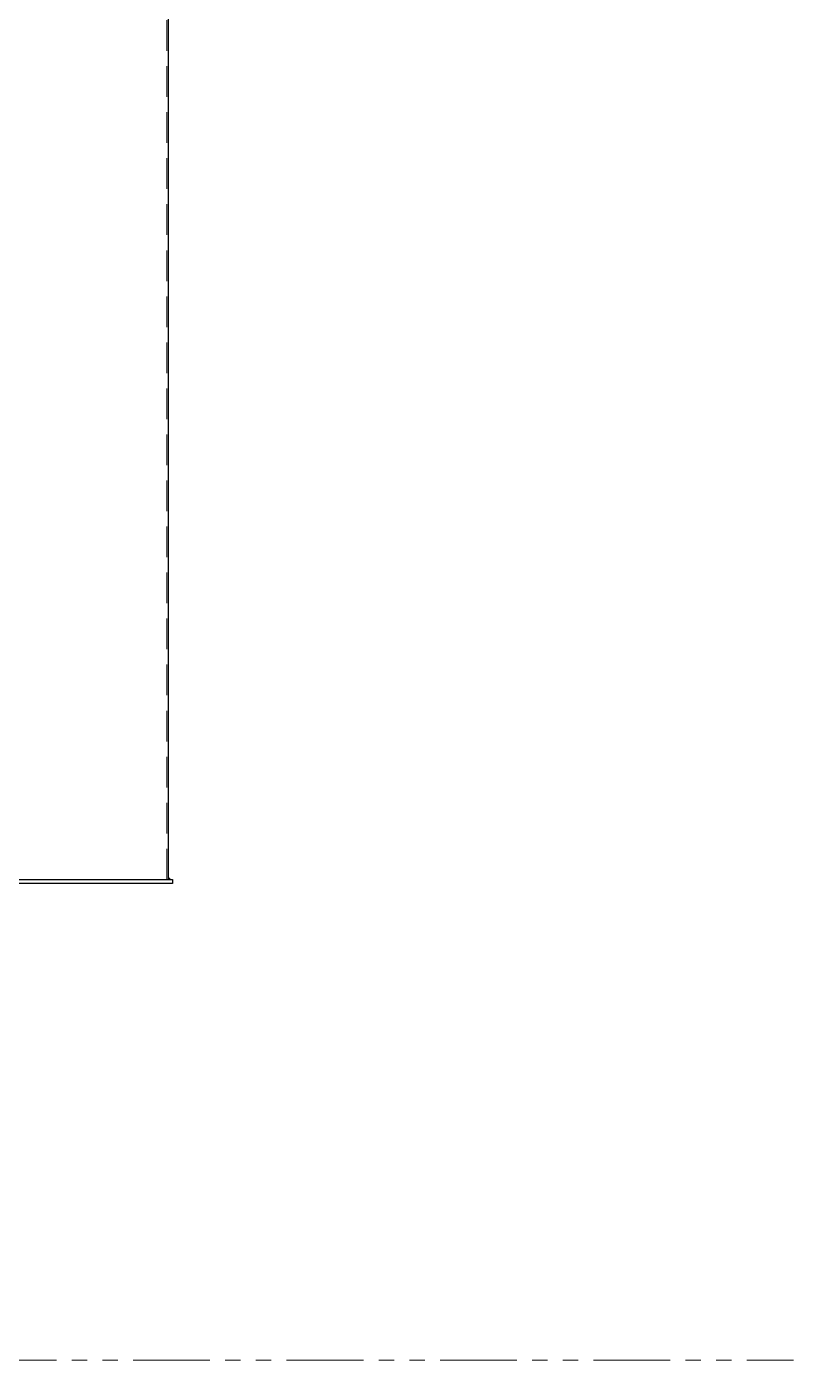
# Model space of a CAD drawing. Header units: millimetres. Extents: x -16130 to 36813, y -8099 to 27484.
# Drawn here: x 29334 to 30286, y 4308 to 5964 of the extents above; entities that cross this region are included whole.
import ezdxf

# ---------------------------------------------------------------- set-up
doc = ezdxf.new("R2010")
doc.units = ezdxf.units.MM
doc.header["$LTSCALE"] = 6
doc.linetypes.add('HIDDEN', pattern=[9.525, 6.35, -3.175])
doc.linetypes.add('PHANTOM2', pattern=[31.75, 15.875, -3.175, 3.175, -3.175, 3.175, -3.175])
doc.layers.add('04_HIDDEN', color=2, linetype='HIDDEN', lineweight=13)
doc.layers.add('06_PHANTOM', color=2, linetype='PHANTOM2', lineweight=13)

# ---------------------------------------------------------------- blocks, each defined once
blk = doc.blocks.new('A$C693B3F9C_1_1')
at = {"color": 0}
blk.add_line((900, 5), (900, 1935), dxfattribs=at)
blk.add_lwpolyline([(-905, 5), (905, 5), (905, 0), (-905, 0)], close=True, dxfattribs=at)
at = {"color": 3}
blk.add_lwpolyline([(900, 5), (902.5, 5), (902.5, 5), (900, 7.5)], close=True, dxfattribs=at)
at = {"layer": '04_HIDDEN'}
blk.add_line((898, 5), (898, 2000), dxfattribs=at)

msp = doc.modelspace()

# ---------------------------------------------------------------- linework, layer by layer
at = {"layer": '06_PHANTOM'}
msp.add_line((22226.97295, 4308.1782), (30285.75226, 4308.1782), dxfattribs=at)

# ---------------------------------------------------------------- block references
msp.add_blockref('A$C693B3F9C_1_1', (28609.616, 4900.1782))

doc.saveas('drawing.dxf')
